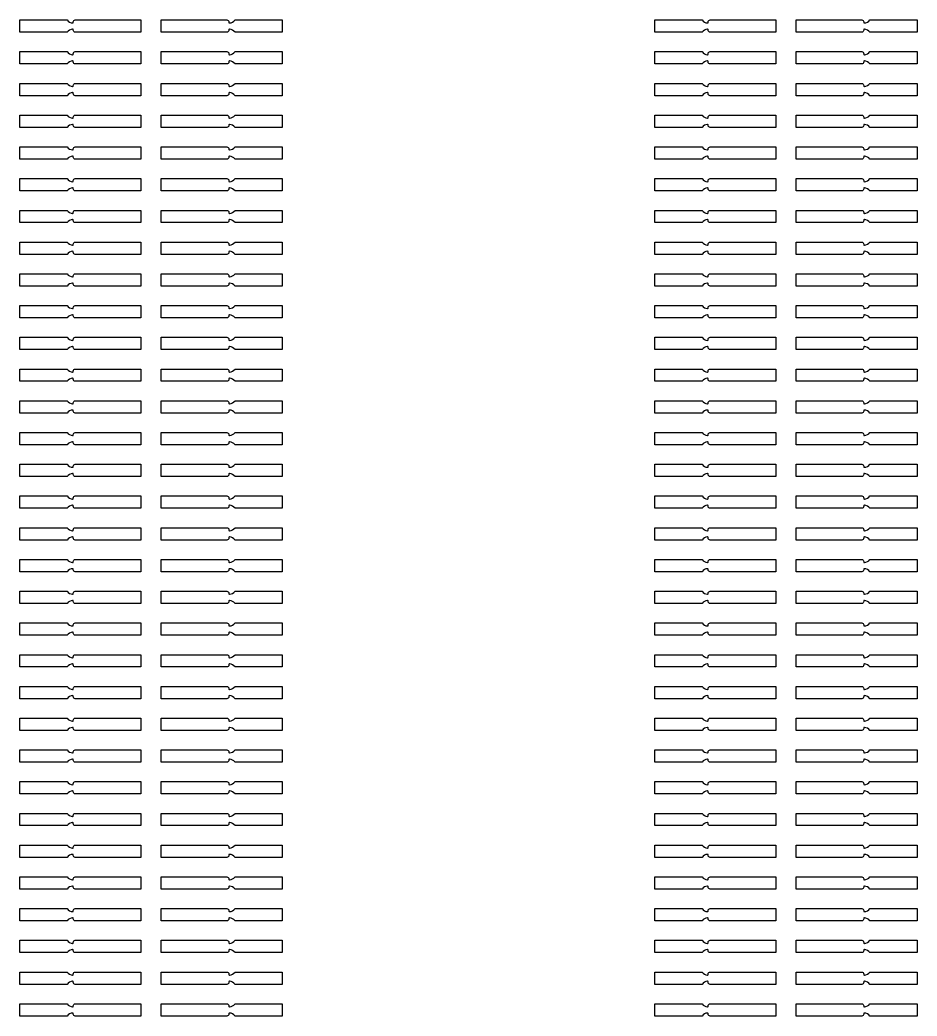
# Model space of a CAD drawing. Extents: x 15393 to 105743, y 58698 to 87977.
# Drawn here: x 31070.3 to 31508.3, y 59186.5 to 59673 of the extents above; entities that cross this region are included whole.
import ezdxf

# ---------------------------------------------------------------- set-up
doc = ezdxf.new("R2010")
doc.units = 13
doc.header["$MEASUREMENT"] = 0
doc.layers.add('Trap Layer', color=80, linetype='Continuous')

msp = doc.modelspace()

# ---------------------------------------------------------------- linework, layer by layer
at = {"layer": 'Trap Layer'}
for points in [[(31096.04, 59668.52, 0.217277), (31093.31, 59667.03), (31070.31, 59667.03), (31070.31, 59673.03), (31093.31, 59673.03, 0.217277), (31096.04, 59671.54, 0.435311), (31096.31, 59671.79), (31096.31, 59672.03, -0.414214), (31097.31, 59673.03), (31129.31, 59673.03), (31129.31, 59667.03), (31097.31, 59667.03, -0.414214), (31096.31, 59668.03), (31096.31, 59668.27, 0.435311)], [(31175.31, 59673.03), (31198.31, 59673.03), (31198.31, 59667.03), (31175.31, 59667.03, 0.217277), (31172.58, 59668.52, 0.435311), (31172.31, 59668.27), (31172.31, 59668.03, -0.414214), (31171.31, 59667.03), (31139.31, 59667.03), (31139.31, 59673.03), (31171.31, 59673.03, -0.414214), (31172.31, 59672.03), (31172.31, 59671.79, 0.435311), (31172.58, 59671.54, 0.217277)], [(31406.04, 59668.52, 0.217277), (31403.31, 59667.03), (31380.31, 59667.03), (31380.31, 59673.03), (31403.31, 59673.03, 0.217277), (31406.04, 59671.54, 0.435311), (31406.31, 59671.79), (31406.31, 59672.03, -0.414214), (31407.31, 59673.03), (31439.31, 59673.03), (31439.31, 59667.03), (31407.31, 59667.03, -0.414214), (31406.31, 59668.03), (31406.31, 59668.27, 0.435311)], [(31482.58, 59671.54, 0.217277), (31485.31, 59673.03), (31508.31, 59673.03), (31508.31, 59667.03), (31485.31, 59667.03, 0.217277), (31482.58, 59668.52, 0.435311), (31482.31, 59668.27), (31482.31, 59668.03, -0.414214), (31481.31, 59667.03), (31449.31, 59667.03), (31449.31, 59673.03), (31481.31, 59673.03, -0.414214), (31482.31, 59672.03), (31482.31, 59671.79, 0.435311)], [(31096.04, 59653.02, 0.217277), (31093.31, 59651.53), (31070.31, 59651.53), (31070.31, 59657.53), (31093.31, 59657.53, 0.217277), (31096.04, 59656.04, 0.435311), (31096.31, 59656.29), (31096.31, 59656.53, -0.414214), (31097.31, 59657.53), (31129.31, 59657.53), (31129.31, 59651.53), (31097.31, 59651.53, -0.414214), (31096.31, 59652.53), (31096.31, 59652.77, 0.435311)], [(31172.58, 59656.04, 0.217277), (31175.31, 59657.53), (31198.31, 59657.53), (31198.31, 59651.53), (31175.31, 59651.53, 0.217277), (31172.58, 59653.02, 0.435311), (31172.31, 59652.77), (31172.31, 59652.53, -0.414214), (31171.31, 59651.53), (31139.31, 59651.53), (31139.31, 59657.53), (31171.31, 59657.53, -0.414214), (31172.31, 59656.53), (31172.31, 59656.29, 0.435311)], [(31406.04, 59653.02, 0.217277), (31403.31, 59651.53), (31380.31, 59651.53), (31380.31, 59657.53), (31403.31, 59657.53, 0.217277), (31406.04, 59656.04, 0.435311), (31406.31, 59656.29), (31406.31, 59656.53, -0.414214), (31407.31, 59657.53), (31439.31, 59657.53), (31439.31, 59651.53), (31407.31, 59651.53, -0.414214), (31406.31, 59652.53), (31406.31, 59652.77, 0.435311)], [(31482.58, 59656.04, 0.217277), (31485.31, 59657.53), (31508.31, 59657.53), (31508.31, 59651.53), (31485.31, 59651.53, 0.217277), (31482.58, 59653.02, 0.435311), (31482.31, 59652.77), (31482.31, 59652.53, -0.414214), (31481.31, 59651.53), (31449.31, 59651.53), (31449.31, 59657.53), (31481.31, 59657.53, -0.414214), (31482.31, 59656.53), (31482.31, 59656.29, 0.435311)], [(31096.04, 59637.52, 0.217277), (31093.31, 59636.03), (31070.31, 59636.03), (31070.31, 59642.03), (31093.31, 59642.03, 0.217277), (31096.04, 59640.54, 0.435311), (31096.31, 59640.79), (31096.31, 59641.03, -0.414214), (31097.31, 59642.03), (31129.31, 59642.03), (31129.31, 59636.03), (31097.31, 59636.03, -0.414214), (31096.31, 59637.03), (31096.31, 59637.27, 0.435311)], [(31172.58, 59640.54, 0.217277), (31175.31, 59642.03), (31198.31, 59642.03), (31198.31, 59636.03), (31175.31, 59636.03, 0.217277), (31172.58, 59637.52, 0.435311), (31172.31, 59637.27), (31172.31, 59637.03, -0.414214), (31171.31, 59636.03), (31139.31, 59636.03), (31139.31, 59642.03), (31171.31, 59642.03, -0.414214), (31172.31, 59641.03), (31172.31, 59640.79, 0.435311)], [(31406.04, 59637.52, 0.217277), (31403.31, 59636.03), (31380.31, 59636.03), (31380.31, 59642.03), (31403.31, 59642.03, 0.217277), (31406.04, 59640.54, 0.435311), (31406.31, 59640.79), (31406.31, 59641.03, -0.414214), (31407.31, 59642.03), (31439.31, 59642.03), (31439.31, 59636.03), (31407.31, 59636.03, -0.414214), (31406.31, 59637.03), (31406.31, 59637.27, 0.435311)], [(31482.58, 59640.54, 0.217277), (31485.31, 59642.03), (31508.31, 59642.03), (31508.31, 59636.03), (31485.31, 59636.03, 0.217277), (31482.58, 59637.52, 0.435311), (31482.31, 59637.27), (31482.31, 59637.03, -0.414214), (31481.31, 59636.03), (31449.31, 59636.03), (31449.31, 59642.03), (31481.31, 59642.03, -0.414214), (31482.31, 59641.03), (31482.31, 59640.79, 0.435311)], [(31096.04, 59622.02, 0.217277), (31093.31, 59620.53), (31070.31, 59620.53), (31070.31, 59626.53), (31093.31, 59626.53, 0.217277), (31096.04, 59625.04, 0.435311), (31096.31, 59625.29), (31096.31, 59625.53, -0.414214), (31097.31, 59626.53), (31129.31, 59626.53), (31129.31, 59620.53), (31097.31, 59620.53, -0.414214), (31096.31, 59621.53), (31096.31, 59621.77, 0.435311)], [(31172.58, 59625.04, 0.217277), (31175.31, 59626.53), (31198.31, 59626.53), (31198.31, 59620.53), (31175.31, 59620.53, 0.217277), (31172.58, 59622.02, 0.435311), (31172.31, 59621.77), (31172.31, 59621.53, -0.414214), (31171.31, 59620.53), (31139.31, 59620.53), (31139.31, 59626.53), (31171.31, 59626.53, -0.414214), (31172.31, 59625.53), (31172.31, 59625.29, 0.435311)], [(31406.04, 59622.02, 0.217277), (31403.31, 59620.53), (31380.31, 59620.53), (31380.31, 59626.53), (31403.31, 59626.53, 0.217277), (31406.04, 59625.04, 0.435311), (31406.31, 59625.29), (31406.31, 59625.53, -0.414214), (31407.31, 59626.53), (31439.31, 59626.53), (31439.31, 59620.53), (31407.31, 59620.53, -0.414214), (31406.31, 59621.53), (31406.31, 59621.77, 0.435311)], [(31482.58, 59625.04, 0.217277), (31485.31, 59626.53), (31508.31, 59626.53), (31508.31, 59620.53), (31485.31, 59620.53, 0.217277), (31482.58, 59622.02, 0.435311), (31482.31, 59621.77), (31482.31, 59621.53, -0.414214), (31481.31, 59620.53), (31449.31, 59620.53), (31449.31, 59626.53), (31481.31, 59626.53, -0.414214), (31482.31, 59625.53), (31482.31, 59625.29, 0.435311)], [(31096.04, 59606.52, 0.217277), (31093.31, 59605.03), (31070.31, 59605.03), (31070.31, 59611.03), (31093.31, 59611.03, 0.217277), (31096.04, 59609.54, 0.435311), (31096.31, 59609.79), (31096.31, 59610.03, -0.414214), (31097.31, 59611.03), (31129.31, 59611.03), (31129.31, 59605.03), (31097.31, 59605.03, -0.414214), (31096.31, 59606.03), (31096.31, 59606.27, 0.435311)], [(31172.58, 59609.54, 0.217277), (31175.31, 59611.03), (31198.31, 59611.03), (31198.31, 59605.03), (31175.31, 59605.03, 0.217277), (31172.58, 59606.52, 0.435311), (31172.31, 59606.27), (31172.31, 59606.03, -0.414214), (31171.31, 59605.03), (31139.31, 59605.03), (31139.31, 59611.03), (31171.31, 59611.03, -0.414214), (31172.31, 59610.03), (31172.31, 59609.79, 0.435311)], [(31406.04, 59606.52, 0.217277), (31403.31, 59605.03), (31380.31, 59605.03), (31380.31, 59611.03), (31403.31, 59611.03, 0.217277), (31406.04, 59609.54, 0.435311), (31406.31, 59609.79), (31406.31, 59610.03, -0.414214), (31407.31, 59611.03), (31439.31, 59611.03), (31439.31, 59605.03), (31407.31, 59605.03, -0.414214), (31406.31, 59606.03), (31406.31, 59606.27, 0.435311)], [(31482.58, 59609.54, 0.217277), (31485.31, 59611.03), (31508.31, 59611.03), (31508.31, 59605.03), (31485.31, 59605.03, 0.217277), (31482.58, 59606.52, 0.435311), (31482.31, 59606.27), (31482.31, 59606.03, -0.414214), (31481.31, 59605.03), (31449.31, 59605.03), (31449.31, 59611.03), (31481.31, 59611.03, -0.414214), (31482.31, 59610.03), (31482.31, 59609.79, 0.435311)], [(31096.04, 59591.02, 0.217277), (31093.31, 59589.53), (31070.31, 59589.53), (31070.31, 59595.53), (31093.31, 59595.53, 0.217277), (31096.04, 59594.04, 0.435311), (31096.31, 59594.29), (31096.31, 59594.53, -0.414214), (31097.31, 59595.53), (31129.31, 59595.53), (31129.31, 59589.53), (31097.31, 59589.53, -0.414214), (31096.31, 59590.53), (31096.31, 59590.77, 0.435311)], [(31172.58, 59594.04, 0.217277), (31175.31, 59595.53), (31198.31, 59595.53), (31198.31, 59589.53), (31175.31, 59589.53, 0.217277), (31172.58, 59591.02, 0.435311), (31172.31, 59590.77), (31172.31, 59590.53, -0.414214), (31171.31, 59589.53), (31139.31, 59589.53), (31139.31, 59595.53), (31171.31, 59595.53, -0.414214), (31172.31, 59594.53), (31172.31, 59594.29, 0.435311)], [(31406.04, 59591.02, 0.217277), (31403.31, 59589.53), (31380.31, 59589.53), (31380.31, 59595.53), (31403.31, 59595.53, 0.217277), (31406.04, 59594.04, 0.435311), (31406.31, 59594.29), (31406.31, 59594.53, -0.414214), (31407.31, 59595.53), (31439.31, 59595.53), (31439.31, 59589.53), (31407.31, 59589.53, -0.414214), (31406.31, 59590.53), (31406.31, 59590.77, 0.435311)], [(31482.58, 59594.04, 0.217277), (31485.31, 59595.53), (31508.31, 59595.53), (31508.31, 59589.53), (31485.31, 59589.53, 0.217277), (31482.58, 59591.02, 0.435311), (31482.31, 59590.77), (31482.31, 59590.53, -0.414214), (31481.31, 59589.53), (31449.31, 59589.53), (31449.31, 59595.53), (31481.31, 59595.53, -0.414214), (31482.31, 59594.53), (31482.31, 59594.29, 0.435311)], [(31096.04, 59575.52, 0.217277), (31093.31, 59574.03), (31070.31, 59574.03), (31070.31, 59580.03), (31093.31, 59580.03, 0.217277), (31096.04, 59578.54, 0.435311), (31096.31, 59578.79), (31096.31, 59579.03, -0.414214), (31097.31, 59580.03), (31129.31, 59580.03), (31129.31, 59574.03), (31097.31, 59574.03, -0.414214), (31096.31, 59575.03), (31096.31, 59575.27, 0.435311)], [(31172.58, 59578.54, 0.217277), (31175.31, 59580.03), (31198.31, 59580.03), (31198.31, 59574.03), (31175.31, 59574.03, 0.217277), (31172.58, 59575.52, 0.435311), (31172.31, 59575.27), (31172.31, 59575.03, -0.414214), (31171.31, 59574.03), (31139.31, 59574.03), (31139.31, 59580.03), (31171.31, 59580.03, -0.414214), (31172.31, 59579.03), (31172.31, 59578.79, 0.435311)], [(31406.04, 59575.52, 0.217277), (31403.31, 59574.03), (31380.31, 59574.03), (31380.31, 59580.03), (31403.31, 59580.03, 0.217277), (31406.04, 59578.54, 0.435311), (31406.31, 59578.79), (31406.31, 59579.03, -0.414214), (31407.31, 59580.03), (31439.31, 59580.03), (31439.31, 59574.03), (31407.31, 59574.03, -0.414214), (31406.31, 59575.03), (31406.31, 59575.27, 0.435311)], [(31482.58, 59578.54, 0.217277), (31485.31, 59580.03), (31508.31, 59580.03), (31508.31, 59574.03), (31485.31, 59574.03, 0.217277), (31482.58, 59575.52, 0.435311), (31482.31, 59575.27), (31482.31, 59575.03, -0.414214), (31481.31, 59574.03), (31449.31, 59574.03), (31449.31, 59580.03), (31481.31, 59580.03, -0.414214), (31482.31, 59579.03), (31482.31, 59578.79, 0.435311)], [(31096.04, 59560.02, 0.217277), (31093.31, 59558.53), (31070.31, 59558.53), (31070.31, 59564.53), (31093.31, 59564.53, 0.217277), (31096.04, 59563.04, 0.435311), (31096.31, 59563.29), (31096.31, 59563.53, -0.414214), (31097.31, 59564.53), (31129.31, 59564.53), (31129.31, 59558.53), (31097.31, 59558.53, -0.414214), (31096.31, 59559.53), (31096.31, 59559.77, 0.435311)], [(31172.58, 59563.04, 0.217277), (31175.31, 59564.53), (31198.31, 59564.53), (31198.31, 59558.53), (31175.31, 59558.53, 0.217277), (31172.58, 59560.02, 0.435311), (31172.31, 59559.77), (31172.31, 59559.53, -0.414214), (31171.31, 59558.53), (31139.31, 59558.53), (31139.31, 59564.53), (31171.31, 59564.53, -0.414214), (31172.31, 59563.53), (31172.31, 59563.29, 0.435311)], [(31406.04, 59560.02, 0.217277), (31403.31, 59558.53), (31380.31, 59558.53), (31380.31, 59564.53), (31403.31, 59564.53, 0.217277), (31406.04, 59563.04, 0.435311), (31406.31, 59563.29), (31406.31, 59563.53, -0.414214), (31407.31, 59564.53), (31439.31, 59564.53), (31439.31, 59558.53), (31407.31, 59558.53, -0.414214), (31406.31, 59559.53), (31406.31, 59559.77, 0.435311)], [(31482.58, 59563.04, 0.217277), (31485.31, 59564.53), (31508.31, 59564.53), (31508.31, 59558.53), (31485.31, 59558.53, 0.217277), (31482.58, 59560.02, 0.435311), (31482.31, 59559.77), (31482.31, 59559.53, -0.414214), (31481.31, 59558.53), (31449.31, 59558.53), (31449.31, 59564.53), (31481.31, 59564.53, -0.414214), (31482.31, 59563.53), (31482.31, 59563.29, 0.435311)], [(31096.04, 59544.52, 0.217277), (31093.31, 59543.03), (31070.31, 59543.03), (31070.31, 59549.03), (31093.31, 59549.03, 0.217277), (31096.04, 59547.54, 0.435311), (31096.31, 59547.79), (31096.31, 59548.03, -0.414214), (31097.31, 59549.03), (31129.31, 59549.03), (31129.31, 59543.03), (31097.31, 59543.03, -0.414214), (31096.31, 59544.03), (31096.31, 59544.27, 0.435311)], [(31172.58, 59547.54, 0.217277), (31175.31, 59549.03), (31198.31, 59549.03), (31198.31, 59543.03), (31175.31, 59543.03, 0.217277), (31172.58, 59544.52, 0.435311), (31172.31, 59544.27), (31172.31, 59544.03, -0.414214), (31171.31, 59543.03), (31139.31, 59543.03), (31139.31, 59549.03), (31171.31, 59549.03, -0.414214), (31172.31, 59548.03), (31172.31, 59547.79, 0.435311)], [(31406.04, 59544.52, 0.217277), (31403.31, 59543.03), (31380.31, 59543.03), (31380.31, 59549.03), (31403.31, 59549.03, 0.217277), (31406.04, 59547.54, 0.435311), (31406.31, 59547.79), (31406.31, 59548.03, -0.414214), (31407.31, 59549.03), (31439.31, 59549.03), (31439.31, 59543.03), (31407.31, 59543.03, -0.414214), (31406.31, 59544.03), (31406.31, 59544.27, 0.435311)], [(31482.58, 59547.54, 0.217277), (31485.31, 59549.03), (31508.31, 59549.03), (31508.31, 59543.03), (31485.31, 59543.03, 0.217277), (31482.58, 59544.52, 0.435311), (31482.31, 59544.27), (31482.31, 59544.03, -0.414214), (31481.31, 59543.03), (31449.31, 59543.03), (31449.31, 59549.03), (31481.31, 59549.03, -0.414214), (31482.31, 59548.03), (31482.31, 59547.79, 0.435311)], [(31096.04, 59529.02, 0.217277), (31093.31, 59527.53), (31070.31, 59527.53), (31070.31, 59533.53), (31093.31, 59533.53, 0.217277), (31096.04, 59532.04, 0.435311), (31096.31, 59532.29), (31096.31, 59532.53, -0.414214), (31097.31, 59533.53), (31129.31, 59533.53), (31129.31, 59527.53), (31097.31, 59527.53, -0.414214), (31096.31, 59528.53), (31096.31, 59528.77, 0.435311)], [(31172.58, 59532.04, 0.217277), (31175.31, 59533.53), (31198.31, 59533.53), (31198.31, 59527.53), (31175.31, 59527.53, 0.217277), (31172.58, 59529.02, 0.435311), (31172.31, 59528.77), (31172.31, 59528.53, -0.414214), (31171.31, 59527.53), (31139.31, 59527.53), (31139.31, 59533.53), (31171.31, 59533.53, -0.414214), (31172.31, 59532.53), (31172.31, 59532.29, 0.435311)], [(31406.04, 59529.02, 0.217277), (31403.31, 59527.53), (31380.31, 59527.53), (31380.31, 59533.53), (31403.31, 59533.53, 0.217277), (31406.04, 59532.04, 0.435311), (31406.31, 59532.29), (31406.31, 59532.53, -0.414214), (31407.31, 59533.53), (31439.31, 59533.53), (31439.31, 59527.53), (31407.31, 59527.53, -0.414214), (31406.31, 59528.53), (31406.31, 59528.77, 0.435311)], [(31482.58, 59532.04, 0.217277), (31485.31, 59533.53), (31508.31, 59533.53), (31508.31, 59527.53), (31485.31, 59527.53, 0.217277), (31482.58, 59529.02, 0.435311), (31482.31, 59528.77), (31482.31, 59528.53, -0.414214), (31481.31, 59527.53), (31449.31, 59527.53), (31449.31, 59533.53), (31481.31, 59533.53, -0.414214), (31482.31, 59532.53), (31482.31, 59532.29, 0.435311)], [(31096.04, 59513.52, 0.217277), (31093.31, 59512.03), (31070.31, 59512.03), (31070.31, 59518.03), (31093.31, 59518.03, 0.217277), (31096.04, 59516.54, 0.435311), (31096.31, 59516.79), (31096.31, 59517.03, -0.414214), (31097.31, 59518.03), (31129.31, 59518.03), (31129.31, 59512.03), (31097.31, 59512.03, -0.414214), (31096.31, 59513.03), (31096.31, 59513.27, 0.435311)], [(31172.58, 59516.54, 0.217277), (31175.31, 59518.03), (31198.31, 59518.03), (31198.31, 59512.03), (31175.31, 59512.03, 0.217277), (31172.58, 59513.52, 0.435311), (31172.31, 59513.27), (31172.31, 59513.03, -0.414214), (31171.31, 59512.03), (31139.31, 59512.03), (31139.31, 59518.03), (31171.31, 59518.03, -0.414214), (31172.31, 59517.03), (31172.31, 59516.79, 0.435311)], [(31406.04, 59513.52, 0.217277), (31403.31, 59512.03), (31380.31, 59512.03), (31380.31, 59518.03), (31403.31, 59518.03, 0.217277), (31406.04, 59516.54, 0.435311), (31406.31, 59516.79), (31406.31, 59517.03, -0.414214), (31407.31, 59518.03), (31439.31, 59518.03), (31439.31, 59512.03), (31407.31, 59512.03, -0.414214), (31406.31, 59513.03), (31406.31, 59513.27, 0.435311)], [(31482.58, 59516.54, 0.217277), (31485.31, 59518.03), (31508.31, 59518.03), (31508.31, 59512.03), (31485.31, 59512.03, 0.217277), (31482.58, 59513.52, 0.435311), (31482.31, 59513.27), (31482.31, 59513.03, -0.414214), (31481.31, 59512.03), (31449.31, 59512.03), (31449.31, 59518.03), (31481.31, 59518.03, -0.414214), (31482.31, 59517.03), (31482.31, 59516.79, 0.435311)], [(31096.04, 59498.02, 0.217277), (31093.31, 59496.53), (31070.31, 59496.53), (31070.31, 59502.53), (31093.31, 59502.53, 0.217277), (31096.04, 59501.04, 0.435311), (31096.31, 59501.29), (31096.31, 59501.53, -0.414214), (31097.31, 59502.53), (31129.31, 59502.53), (31129.31, 59496.53), (31097.31, 59496.53, -0.414214), (31096.31, 59497.53), (31096.31, 59497.77, 0.435311)], [(31172.58, 59501.04, 0.217277), (31175.31, 59502.53), (31198.31, 59502.53), (31198.31, 59496.53), (31175.31, 59496.53, 0.217277), (31172.58, 59498.02, 0.435311), (31172.31, 59497.77), (31172.31, 59497.53, -0.414214), (31171.31, 59496.53), (31139.31, 59496.53), (31139.31, 59502.53), (31171.31, 59502.53, -0.414214), (31172.31, 59501.53), (31172.31, 59501.29, 0.435311)], [(31406.04, 59498.02, 0.217277), (31403.31, 59496.53), (31380.31, 59496.53), (31380.31, 59502.53), (31403.31, 59502.53, 0.217277), (31406.04, 59501.04, 0.435311), (31406.31, 59501.29), (31406.31, 59501.53, -0.414214), (31407.31, 59502.53), (31439.31, 59502.53), (31439.31, 59496.53), (31407.31, 59496.53, -0.414214), (31406.31, 59497.53), (31406.31, 59497.77, 0.435311)], [(31482.58, 59501.04, 0.217277), (31485.31, 59502.53), (31508.31, 59502.53), (31508.31, 59496.53), (31485.31, 59496.53, 0.217277), (31482.58, 59498.02, 0.435311), (31482.31, 59497.77), (31482.31, 59497.53, -0.414214), (31481.31, 59496.53), (31449.31, 59496.53), (31449.31, 59502.53), (31481.31, 59502.53, -0.414214), (31482.31, 59501.53), (31482.31, 59501.29, 0.435311)], [(31096.04, 59482.52, 0.217277), (31093.31, 59481.03), (31070.31, 59481.03), (31070.31, 59487.03), (31093.31, 59487.03, 0.217277), (31096.04, 59485.54, 0.435311), (31096.31, 59485.79), (31096.31, 59486.03, -0.414214), (31097.31, 59487.03), (31129.31, 59487.03), (31129.31, 59481.03), (31097.31, 59481.03, -0.414214), (31096.31, 59482.03), (31096.31, 59482.27, 0.435311)], [(31172.58, 59485.54, 0.217277), (31175.31, 59487.03), (31198.31, 59487.03), (31198.31, 59481.03), (31175.31, 59481.03, 0.217277), (31172.58, 59482.52, 0.435311), (31172.31, 59482.27), (31172.31, 59482.03, -0.414214), (31171.31, 59481.03), (31139.31, 59481.03), (31139.31, 59487.03), (31171.31, 59487.03, -0.414214), (31172.31, 59486.03), (31172.31, 59485.79, 0.435311)], [(31406.04, 59482.52, 0.217277), (31403.31, 59481.03), (31380.31, 59481.03), (31380.31, 59487.03), (31403.31, 59487.03, 0.217277), (31406.04, 59485.54, 0.435311), (31406.31, 59485.79), (31406.31, 59486.03, -0.414214), (31407.31, 59487.03), (31439.31, 59487.03), (31439.31, 59481.03), (31407.31, 59481.03, -0.414214), (31406.31, 59482.03), (31406.31, 59482.27, 0.435311)], [(31482.58, 59485.54, 0.217277), (31485.31, 59487.03), (31508.31, 59487.03), (31508.31, 59481.03), (31485.31, 59481.03, 0.217277), (31482.58, 59482.52, 0.435311), (31482.31, 59482.27), (31482.31, 59482.03, -0.414214), (31481.31, 59481.03), (31449.31, 59481.03), (31449.31, 59487.03), (31481.31, 59487.03, -0.414214), (31482.31, 59486.03), (31482.31, 59485.79, 0.435311)], [(31096.04, 59467.02, 0.217277), (31093.31, 59465.53), (31070.31, 59465.53), (31070.31, 59471.53), (31093.31, 59471.53, 0.217277), (31096.04, 59470.04, 0.435311), (31096.31, 59470.29), (31096.31, 59470.53, -0.414214), (31097.31, 59471.53), (31129.31, 59471.53), (31129.31, 59465.53), (31097.31, 59465.53, -0.414214), (31096.31, 59466.53), (31096.31, 59466.77, 0.435311)], [(31172.58, 59470.04, 0.217277), (31175.31, 59471.53), (31198.31, 59471.53), (31198.31, 59465.53), (31175.31, 59465.53, 0.217277), (31172.58, 59467.02, 0.435311), (31172.31, 59466.77), (31172.31, 59466.53, -0.414214), (31171.31, 59465.53), (31139.31, 59465.53), (31139.31, 59471.53), (31171.31, 59471.53, -0.414214), (31172.31, 59470.53), (31172.31, 59470.29, 0.435311)], [(31406.04, 59467.02, 0.217277), (31403.31, 59465.53), (31380.31, 59465.53), (31380.31, 59471.53), (31403.31, 59471.53, 0.217277), (31406.04, 59470.04, 0.435311), (31406.31, 59470.29), (31406.31, 59470.53, -0.414214), (31407.31, 59471.53), (31439.31, 59471.53), (31439.31, 59465.53), (31407.31, 59465.53, -0.414214), (31406.31, 59466.53), (31406.31, 59466.77, 0.435311)], [(31482.58, 59470.04, 0.217277), (31485.31, 59471.53), (31508.31, 59471.53), (31508.31, 59465.53), (31485.31, 59465.53, 0.217277), (31482.58, 59467.02, 0.435311), (31482.31, 59466.77), (31482.31, 59466.53, -0.414214), (31481.31, 59465.53), (31449.31, 59465.53), (31449.31, 59471.53), (31481.31, 59471.53, -0.414214), (31482.31, 59470.53), (31482.31, 59470.29, 0.435311)], [(31096.04, 59451.52, 0.217277), (31093.31, 59450.03), (31070.31, 59450.03), (31070.31, 59456.03), (31093.31, 59456.03, 0.217277), (31096.04, 59454.54, 0.435311), (31096.31, 59454.79), (31096.31, 59455.03, -0.414214), (31097.31, 59456.03), (31129.31, 59456.03), (31129.31, 59450.03), (31097.31, 59450.03, -0.414214), (31096.31, 59451.03), (31096.31, 59451.27, 0.435311)], [(31172.58, 59454.54, 0.217277), (31175.31, 59456.03), (31198.31, 59456.03), (31198.31, 59450.03), (31175.31, 59450.03, 0.217277), (31172.58, 59451.52, 0.435311), (31172.31, 59451.27), (31172.31, 59451.03, -0.414214), (31171.31, 59450.03), (31139.31, 59450.03), (31139.31, 59456.03), (31171.31, 59456.03, -0.414214), (31172.31, 59455.03), (31172.31, 59454.79, 0.435311)], [(31406.04, 59451.52, 0.217277), (31403.31, 59450.03), (31380.31, 59450.03), (31380.31, 59456.03), (31403.31, 59456.03, 0.217277), (31406.04, 59454.54, 0.435311), (31406.31, 59454.79), (31406.31, 59455.03, -0.414214), (31407.31, 59456.03), (31439.31, 59456.03), (31439.31, 59450.03), (31407.31, 59450.03, -0.414214), (31406.31, 59451.03), (31406.31, 59451.27, 0.435311)], [(31482.58, 59454.54, 0.217277), (31485.31, 59456.03), (31508.31, 59456.03), (31508.31, 59450.03), (31485.31, 59450.03, 0.217277), (31482.58, 59451.52, 0.435311), (31482.31, 59451.27), (31482.31, 59451.03, -0.414214), (31481.31, 59450.03), (31449.31, 59450.03), (31449.31, 59456.03), (31481.31, 59456.03, -0.414214), (31482.31, 59455.03), (31482.31, 59454.79, 0.435311)], [(31096.04, 59436.02, 0.217277), (31093.31, 59434.53), (31070.31, 59434.53), (31070.31, 59440.53), (31093.31, 59440.53, 0.217277), (31096.04, 59439.04, 0.435311), (31096.31, 59439.29), (31096.31, 59439.53, -0.414214), (31097.31, 59440.53), (31129.31, 59440.53), (31129.31, 59434.53), (31097.31, 59434.53, -0.414214), (31096.31, 59435.53), (31096.31, 59435.77, 0.435311)], [(31172.58, 59439.04, 0.217277), (31175.31, 59440.53), (31198.31, 59440.53), (31198.31, 59434.53), (31175.31, 59434.53, 0.217277), (31172.58, 59436.02, 0.435311), (31172.31, 59435.77), (31172.31, 59435.53, -0.414214), (31171.31, 59434.53), (31139.31, 59434.53), (31139.31, 59440.53), (31171.31, 59440.53, -0.414214), (31172.31, 59439.53), (31172.31, 59439.29, 0.435311)], [(31406.04, 59436.02, 0.217277), (31403.31, 59434.53), (31380.31, 59434.53), (31380.31, 59440.53), (31403.31, 59440.53, 0.217277), (31406.04, 59439.04, 0.435311), (31406.31, 59439.29), (31406.31, 59439.53, -0.414214), (31407.31, 59440.53), (31439.31, 59440.53), (31439.31, 59434.53), (31407.31, 59434.53, -0.414214), (31406.31, 59435.53), (31406.31, 59435.77, 0.435311)], [(31482.58, 59439.04, 0.217277), (31485.31, 59440.53), (31508.31, 59440.53), (31508.31, 59434.53), (31485.31, 59434.53, 0.217277), (31482.58, 59436.02, 0.435311), (31482.31, 59435.77), (31482.31, 59435.53, -0.414214), (31481.31, 59434.53), (31449.31, 59434.53), (31449.31, 59440.53), (31481.31, 59440.53, -0.414214), (31482.31, 59439.53), (31482.31, 59439.29, 0.435311)], [(31096.04, 59420.52, 0.217277), (31093.31, 59419.03), (31070.31, 59419.03), (31070.31, 59425.03), (31093.31, 59425.03, 0.217277), (31096.04, 59423.54, 0.435311), (31096.31, 59423.79), (31096.31, 59424.03, -0.414214), (31097.31, 59425.03), (31129.31, 59425.03), (31129.31, 59419.03), (31097.31, 59419.03, -0.414214), (31096.31, 59420.03), (31096.31, 59420.27, 0.435311)], [(31172.58, 59423.54, 0.217277), (31175.31, 59425.03), (31198.31, 59425.03), (31198.31, 59419.03), (31175.31, 59419.03, 0.217277), (31172.58, 59420.52, 0.435311), (31172.31, 59420.27), (31172.31, 59420.03, -0.414214), (31171.31, 59419.03), (31139.31, 59419.03), (31139.31, 59425.03), (31171.31, 59425.03, -0.414214), (31172.31, 59424.03), (31172.31, 59423.79, 0.435311)], [(31406.04, 59420.52, 0.217277), (31403.31, 59419.03), (31380.31, 59419.03), (31380.31, 59425.03), (31403.31, 59425.03, 0.217277), (31406.04, 59423.54, 0.435311), (31406.31, 59423.79), (31406.31, 59424.03, -0.414214), (31407.31, 59425.03), (31439.31, 59425.03), (31439.31, 59419.03), (31407.31, 59419.03, -0.414214), (31406.31, 59420.03), (31406.31, 59420.27, 0.435311)], [(31482.58, 59423.54, 0.217277), (31485.31, 59425.03), (31508.31, 59425.03), (31508.31, 59419.03), (31485.31, 59419.03, 0.217277), (31482.58, 59420.52, 0.435311), (31482.31, 59420.27), (31482.31, 59420.03, -0.414214), (31481.31, 59419.03), (31449.31, 59419.03), (31449.31, 59425.03), (31481.31, 59425.03, -0.414214), (31482.31, 59424.03), (31482.31, 59423.79, 0.435311)], [(31096.04, 59405.02, 0.217277), (31093.31, 59403.53), (31070.31, 59403.53), (31070.31, 59409.53), (31093.31, 59409.53, 0.217277), (31096.04, 59408.04, 0.435311), (31096.31, 59408.29), (31096.31, 59408.53, -0.414214), (31097.31, 59409.53), (31129.31, 59409.53), (31129.31, 59403.53), (31097.31, 59403.53, -0.414214), (31096.31, 59404.53), (31096.31, 59404.77, 0.435311)], [(31172.58, 59408.04, 0.217277), (31175.31, 59409.53), (31198.31, 59409.53), (31198.31, 59403.53), (31175.31, 59403.53, 0.217277), (31172.58, 59405.02, 0.435311), (31172.31, 59404.77), (31172.31, 59404.53, -0.414214), (31171.31, 59403.53), (31139.31, 59403.53), (31139.31, 59409.53), (31171.31, 59409.53, -0.414214), (31172.31, 59408.53), (31172.31, 59408.29, 0.435311)], [(31406.04, 59405.02, 0.217277), (31403.31, 59403.53), (31380.31, 59403.53), (31380.31, 59409.53), (31403.31, 59409.53, 0.217277), (31406.04, 59408.04, 0.435311), (31406.31, 59408.29), (31406.31, 59408.53, -0.414214), (31407.31, 59409.53), (31439.31, 59409.53), (31439.31, 59403.53), (31407.31, 59403.53, -0.414214), (31406.31, 59404.53), (31406.31, 59404.77, 0.435311)], [(31482.58, 59408.04, 0.217277), (31485.31, 59409.53), (31508.31, 59409.53), (31508.31, 59403.53), (31485.31, 59403.53, 0.217277), (31482.58, 59405.02, 0.435311), (31482.31, 59404.77), (31482.31, 59404.53, -0.414214), (31481.31, 59403.53), (31449.31, 59403.53), (31449.31, 59409.53), (31481.31, 59409.53, -0.414214), (31482.31, 59408.53), (31482.31, 59408.29, 0.435311)], [(31096.04, 59389.52, 0.217277), (31093.31, 59388.03), (31070.31, 59388.03), (31070.31, 59394.03), (31093.31, 59394.03, 0.217277), (31096.04, 59392.54, 0.435311), (31096.31, 59392.79), (31096.31, 59393.03, -0.414214), (31097.31, 59394.03), (31129.31, 59394.03), (31129.31, 59388.03), (31097.31, 59388.03, -0.414214), (31096.31, 59389.03), (31096.31, 59389.27, 0.435311)], [(31172.58, 59392.54, 0.217277), (31175.31, 59394.03), (31198.31, 59394.03), (31198.31, 59388.03), (31175.31, 59388.03, 0.217277), (31172.58, 59389.52, 0.435311), (31172.31, 59389.27), (31172.31, 59389.03, -0.414214), (31171.31, 59388.03), (31139.31, 59388.03), (31139.31, 59394.03), (31171.31, 59394.03, -0.414214), (31172.31, 59393.03), (31172.31, 59392.79, 0.435311)], [(31406.04, 59389.52, 0.217277), (31403.31, 59388.03), (31380.31, 59388.03), (31380.31, 59394.03), (31403.31, 59394.03, 0.217277), (31406.04, 59392.54, 0.435311), (31406.31, 59392.79), (31406.31, 59393.03, -0.414214), (31407.31, 59394.03), (31439.31, 59394.03), (31439.31, 59388.03), (31407.31, 59388.03, -0.414214), (31406.31, 59389.03), (31406.31, 59389.27, 0.435311)], [(31482.58, 59392.54, 0.217277), (31485.31, 59394.03), (31508.31, 59394.03), (31508.31, 59388.03), (31485.31, 59388.03, 0.217277), (31482.58, 59389.52, 0.435311), (31482.31, 59389.27), (31482.31, 59389.03, -0.414214), (31481.31, 59388.03), (31449.31, 59388.03), (31449.31, 59394.03), (31481.31, 59394.03, -0.414214), (31482.31, 59393.03), (31482.31, 59392.79, 0.435311)], [(31096.04, 59374.02, 0.217277), (31093.31, 59372.53), (31070.31, 59372.53), (31070.31, 59378.53), (31093.31, 59378.53, 0.217277), (31096.04, 59377.04, 0.435311), (31096.31, 59377.29), (31096.31, 59377.53, -0.414214), (31097.31, 59378.53), (31129.31, 59378.53), (31129.31, 59372.53), (31097.31, 59372.53, -0.414214), (31096.31, 59373.53), (31096.31, 59373.77, 0.435311)], [(31172.58, 59377.04, 0.217277), (31175.31, 59378.53), (31198.31, 59378.53), (31198.31, 59372.53), (31175.31, 59372.53, 0.217277), (31172.58, 59374.02, 0.435311), (31172.31, 59373.77), (31172.31, 59373.53, -0.414214), (31171.31, 59372.53), (31139.31, 59372.53), (31139.31, 59378.53), (31171.31, 59378.53, -0.414214), (31172.31, 59377.53), (31172.31, 59377.29, 0.435311)], [(31406.04, 59374.02, 0.217277), (31403.31, 59372.53), (31380.31, 59372.53), (31380.31, 59378.53), (31403.31, 59378.53, 0.217277), (31406.04, 59377.04, 0.435311), (31406.31, 59377.29), (31406.31, 59377.53, -0.414214), (31407.31, 59378.53), (31439.31, 59378.53), (31439.31, 59372.53), (31407.31, 59372.53, -0.414214), (31406.31, 59373.53), (31406.31, 59373.77, 0.435311)], [(31482.58, 59377.04, 0.217277), (31485.31, 59378.53), (31508.31, 59378.53), (31508.31, 59372.53), (31485.31, 59372.53, 0.217277), (31482.58, 59374.02, 0.435311), (31482.31, 59373.77), (31482.31, 59373.53, -0.414214), (31481.31, 59372.53), (31449.31, 59372.53), (31449.31, 59378.53), (31481.31, 59378.53, -0.414214), (31482.31, 59377.53), (31482.31, 59377.29, 0.435311)], [(31096.04, 59358.52, 0.217277), (31093.31, 59357.03), (31070.31, 59357.03), (31070.31, 59363.03), (31093.31, 59363.03, 0.217277), (31096.04, 59361.54, 0.435311), (31096.31, 59361.79), (31096.31, 59362.03, -0.414214), (31097.31, 59363.03), (31129.31, 59363.03), (31129.31, 59357.03), (31097.31, 59357.03, -0.414214), (31096.31, 59358.03), (31096.31, 59358.27, 0.435311)], [(31172.58, 59361.54, 0.217277), (31175.31, 59363.03), (31198.31, 59363.03), (31198.31, 59357.03), (31175.31, 59357.03, 0.217277), (31172.58, 59358.52, 0.435311), (31172.31, 59358.27), (31172.31, 59358.03, -0.414214), (31171.31, 59357.03), (31139.31, 59357.03), (31139.31, 59363.03), (31171.31, 59363.03, -0.414214), (31172.31, 59362.03), (31172.31, 59361.79, 0.435311)], [(31406.04, 59358.52, 0.217277), (31403.31, 59357.03), (31380.31, 59357.03), (31380.31, 59363.03), (31403.31, 59363.03, 0.217277), (31406.04, 59361.54, 0.435311), (31406.31, 59361.79), (31406.31, 59362.03, -0.414214), (31407.31, 59363.03), (31439.31, 59363.03), (31439.31, 59357.03), (31407.31, 59357.03, -0.414214), (31406.31, 59358.03), (31406.31, 59358.27, 0.435311)], [(31482.58, 59361.54, 0.217277), (31485.31, 59363.03), (31508.31, 59363.03), (31508.31, 59357.03), (31485.31, 59357.03, 0.217277), (31482.58, 59358.52, 0.435311), (31482.31, 59358.27), (31482.31, 59358.03, -0.414214), (31481.31, 59357.03), (31449.31, 59357.03), (31449.31, 59363.03), (31481.31, 59363.03, -0.414214), (31482.31, 59362.03), (31482.31, 59361.79, 0.435311)], [(31096.04, 59343.02, 0.217277), (31093.31, 59341.53), (31070.31, 59341.53), (31070.31, 59347.53), (31093.31, 59347.53, 0.217277), (31096.04, 59346.04, 0.435311), (31096.31, 59346.29), (31096.31, 59346.53, -0.414214), (31097.31, 59347.53), (31129.31, 59347.53), (31129.31, 59341.53), (31097.31, 59341.53, -0.414214), (31096.31, 59342.53), (31096.31, 59342.77, 0.435311)], [(31172.58, 59346.04, 0.217277), (31175.31, 59347.53), (31198.31, 59347.53), (31198.31, 59341.53), (31175.31, 59341.53, 0.217277), (31172.58, 59343.02, 0.435311), (31172.31, 59342.77), (31172.31, 59342.53, -0.414214), (31171.31, 59341.53), (31139.31, 59341.53), (31139.31, 59347.53), (31171.31, 59347.53, -0.414214), (31172.31, 59346.53), (31172.31, 59346.29, 0.435311)], [(31406.04, 59343.02, 0.217277), (31403.31, 59341.53), (31380.31, 59341.53), (31380.31, 59347.53), (31403.31, 59347.53, 0.217277), (31406.04, 59346.04, 0.435311), (31406.31, 59346.29), (31406.31, 59346.53, -0.414214), (31407.31, 59347.53), (31439.31, 59347.53), (31439.31, 59341.53), (31407.31, 59341.53, -0.414214), (31406.31, 59342.53), (31406.31, 59342.77, 0.435311)], [(31482.58, 59346.04, 0.217277), (31485.31, 59347.53), (31508.31, 59347.53), (31508.31, 59341.53), (31485.31, 59341.53, 0.217277), (31482.58, 59343.02, 0.435311), (31482.31, 59342.77), (31482.31, 59342.53, -0.414214), (31481.31, 59341.53), (31449.31, 59341.53), (31449.31, 59347.53), (31481.31, 59347.53, -0.414214), (31482.31, 59346.53), (31482.31, 59346.29, 0.435311)], [(31096.04, 59327.52, 0.217277), (31093.31, 59326.03), (31070.31, 59326.03), (31070.31, 59332.03), (31093.31, 59332.03, 0.217277), (31096.04, 59330.54, 0.435311), (31096.31, 59330.79), (31096.31, 59331.03, -0.414214), (31097.31, 59332.03), (31129.31, 59332.03), (31129.31, 59326.03), (31097.31, 59326.03, -0.414214), (31096.31, 59327.03), (31096.31, 59327.27, 0.435311)], [(31172.58, 59330.54, 0.217277), (31175.31, 59332.03), (31198.31, 59332.03), (31198.31, 59326.03), (31175.31, 59326.03, 0.217277), (31172.58, 59327.52, 0.435311), (31172.31, 59327.27), (31172.31, 59327.03, -0.414214), (31171.31, 59326.03), (31139.31, 59326.03), (31139.31, 59332.03), (31171.31, 59332.03, -0.414214), (31172.31, 59331.03), (31172.31, 59330.79, 0.435311)], [(31406.04, 59327.52, 0.217277), (31403.31, 59326.03), (31380.31, 59326.03), (31380.31, 59332.03), (31403.31, 59332.03, 0.217277), (31406.04, 59330.54, 0.435311), (31406.31, 59330.79), (31406.31, 59331.03, -0.414214), (31407.31, 59332.03), (31439.31, 59332.03), (31439.31, 59326.03), (31407.31, 59326.03, -0.414214), (31406.31, 59327.03), (31406.31, 59327.27, 0.435311)], [(31482.58, 59330.54, 0.217277), (31485.31, 59332.03), (31508.31, 59332.03), (31508.31, 59326.03), (31485.31, 59326.03, 0.217277), (31482.58, 59327.52, 0.435311), (31482.31, 59327.27), (31482.31, 59327.03, -0.414214), (31481.31, 59326.03), (31449.31, 59326.03), (31449.31, 59332.03), (31481.31, 59332.03, -0.414214), (31482.31, 59331.03), (31482.31, 59330.79, 0.435311)], [(31096.04, 59312.02, 0.217277), (31093.31, 59310.53), (31070.31, 59310.53), (31070.31, 59316.53), (31093.31, 59316.53, 0.217277), (31096.04, 59315.04, 0.435311), (31096.31, 59315.29), (31096.31, 59315.53, -0.414214), (31097.31, 59316.53), (31129.31, 59316.53), (31129.31, 59310.53), (31097.31, 59310.53, -0.414214), (31096.31, 59311.53), (31096.31, 59311.77, 0.435311)], [(31172.58, 59315.04, 0.217277), (31175.31, 59316.53), (31198.31, 59316.53), (31198.31, 59310.53), (31175.31, 59310.53, 0.217277), (31172.58, 59312.02, 0.435311), (31172.31, 59311.77), (31172.31, 59311.53, -0.414214), (31171.31, 59310.53), (31139.31, 59310.53), (31139.31, 59316.53), (31171.31, 59316.53, -0.414214), (31172.31, 59315.53), (31172.31, 59315.29, 0.435311)], [(31406.04, 59312.02, 0.217277), (31403.31, 59310.53), (31380.31, 59310.53), (31380.31, 59316.53), (31403.31, 59316.53, 0.217277), (31406.04, 59315.04, 0.435311), (31406.31, 59315.29), (31406.31, 59315.53, -0.414214), (31407.31, 59316.53), (31439.31, 59316.53), (31439.31, 59310.53), (31407.31, 59310.53, -0.414214), (31406.31, 59311.53), (31406.31, 59311.77, 0.435311)], [(31482.58, 59315.04, 0.217277), (31485.31, 59316.53), (31508.31, 59316.53), (31508.31, 59310.53), (31485.31, 59310.53, 0.217277), (31482.58, 59312.02, 0.435311), (31482.31, 59311.77), (31482.31, 59311.53, -0.414214), (31481.31, 59310.53), (31449.31, 59310.53), (31449.31, 59316.53), (31481.31, 59316.53, -0.414214), (31482.31, 59315.53), (31482.31, 59315.29, 0.435311)], [(31096.04, 59296.52, 0.217277), (31093.31, 59295.03), (31070.31, 59295.03), (31070.31, 59301.03), (31093.31, 59301.03, 0.217277), (31096.04, 59299.54, 0.435311), (31096.31, 59299.79), (31096.31, 59300.03, -0.414214), (31097.31, 59301.03), (31129.31, 59301.03), (31129.31, 59295.03), (31097.31, 59295.03, -0.414214), (31096.31, 59296.03), (31096.31, 59296.27, 0.435311)], [(31172.58, 59299.54, 0.217277), (31175.31, 59301.03), (31198.31, 59301.03), (31198.31, 59295.03), (31175.31, 59295.03, 0.217277), (31172.58, 59296.52, 0.435311), (31172.31, 59296.27), (31172.31, 59296.03, -0.414214), (31171.31, 59295.03), (31139.31, 59295.03), (31139.31, 59301.03), (31171.31, 59301.03, -0.414214), (31172.31, 59300.03), (31172.31, 59299.79, 0.435311)], [(31406.04, 59296.52, 0.217277), (31403.31, 59295.03), (31380.31, 59295.03), (31380.31, 59301.03), (31403.31, 59301.03, 0.217277), (31406.04, 59299.54, 0.435311), (31406.31, 59299.79), (31406.31, 59300.03, -0.414214), (31407.31, 59301.03), (31439.31, 59301.03), (31439.31, 59295.03), (31407.31, 59295.03, -0.414214), (31406.31, 59296.03), (31406.31, 59296.27, 0.435311)], [(31482.58, 59299.54, 0.217277), (31485.31, 59301.03), (31508.31, 59301.03), (31508.31, 59295.03), (31485.31, 59295.03, 0.217277), (31482.58, 59296.52, 0.435311), (31482.31, 59296.27), (31482.31, 59296.03, -0.414214), (31481.31, 59295.03), (31449.31, 59295.03), (31449.31, 59301.03), (31481.31, 59301.03, -0.414214), (31482.31, 59300.03), (31482.31, 59299.79, 0.435311)], [(31096.04, 59281.02, 0.217277), (31093.31, 59279.53), (31070.31, 59279.53), (31070.31, 59285.53), (31093.31, 59285.53, 0.217277), (31096.04, 59284.04, 0.435311), (31096.31, 59284.29), (31096.31, 59284.53, -0.414214), (31097.31, 59285.53), (31129.31, 59285.53), (31129.31, 59279.53), (31097.31, 59279.53, -0.414214), (31096.31, 59280.53), (31096.31, 59280.77, 0.435311)], [(31172.58, 59284.04, 0.217277), (31175.31, 59285.53), (31198.31, 59285.53), (31198.31, 59279.53), (31175.31, 59279.53, 0.217277), (31172.58, 59281.02, 0.435311), (31172.31, 59280.77), (31172.31, 59280.53, -0.414214), (31171.31, 59279.53), (31139.31, 59279.53), (31139.31, 59285.53), (31171.31, 59285.53, -0.414214), (31172.31, 59284.53), (31172.31, 59284.29, 0.435311)], [(31406.04, 59281.02, 0.217277), (31403.31, 59279.53), (31380.31, 59279.53), (31380.31, 59285.53), (31403.31, 59285.53, 0.217277), (31406.04, 59284.04, 0.435311), (31406.31, 59284.29), (31406.31, 59284.53, -0.414214), (31407.31, 59285.53), (31439.31, 59285.53), (31439.31, 59279.53), (31407.31, 59279.53, -0.414214), (31406.31, 59280.53), (31406.31, 59280.77, 0.435311)], [(31482.58, 59284.04, 0.217277), (31485.31, 59285.53), (31508.31, 59285.53), (31508.31, 59279.53), (31485.31, 59279.53, 0.217277), (31482.58, 59281.02, 0.435311), (31482.31, 59280.77), (31482.31, 59280.53, -0.414214), (31481.31, 59279.53), (31449.31, 59279.53), (31449.31, 59285.53), (31481.31, 59285.53, -0.414214), (31482.31, 59284.53), (31482.31, 59284.29, 0.435311)], [(31096.04, 59265.52, 0.217277), (31093.31, 59264.03), (31070.31, 59264.03), (31070.31, 59270.03), (31093.31, 59270.03, 0.217277), (31096.04, 59268.54, 0.435311), (31096.31, 59268.79), (31096.31, 59269.03, -0.414214), (31097.31, 59270.03), (31129.31, 59270.03), (31129.31, 59264.03), (31097.31, 59264.03, -0.414214), (31096.31, 59265.03), (31096.31, 59265.27, 0.435311)], [(31172.58, 59268.54, 0.217277), (31175.31, 59270.03), (31198.31, 59270.03), (31198.31, 59264.03), (31175.31, 59264.03, 0.217277), (31172.58, 59265.52, 0.435311), (31172.31, 59265.27), (31172.31, 59265.03, -0.414214), (31171.31, 59264.03), (31139.31, 59264.03), (31139.31, 59270.03), (31171.31, 59270.03, -0.414214), (31172.31, 59269.03), (31172.31, 59268.79, 0.435311)], [(31406.04, 59265.52, 0.217277), (31403.31, 59264.03), (31380.31, 59264.03), (31380.31, 59270.03), (31403.31, 59270.03, 0.217277), (31406.04, 59268.54, 0.435311), (31406.31, 59268.79), (31406.31, 59269.03, -0.414214), (31407.31, 59270.03), (31439.31, 59270.03), (31439.31, 59264.03), (31407.31, 59264.03, -0.414214), (31406.31, 59265.03), (31406.31, 59265.27, 0.435311)], [(31482.58, 59268.54, 0.217277), (31485.31, 59270.03), (31508.31, 59270.03), (31508.31, 59264.03), (31485.31, 59264.03, 0.217277), (31482.58, 59265.52, 0.435311), (31482.31, 59265.27), (31482.31, 59265.03, -0.414214), (31481.31, 59264.03), (31449.31, 59264.03), (31449.31, 59270.03), (31481.31, 59270.03, -0.414214), (31482.31, 59269.03), (31482.31, 59268.79, 0.435311)], [(31096.04, 59250.02, 0.217277), (31093.31, 59248.53), (31070.31, 59248.53), (31070.31, 59254.53), (31093.31, 59254.53, 0.217277), (31096.04, 59253.04, 0.435311), (31096.31, 59253.29), (31096.31, 59253.53, -0.414214), (31097.31, 59254.53), (31129.31, 59254.53), (31129.31, 59248.53), (31097.31, 59248.53, -0.414214), (31096.31, 59249.53), (31096.31, 59249.77, 0.435311)], [(31172.58, 59253.04, 0.217277), (31175.31, 59254.53), (31198.31, 59254.53), (31198.31, 59248.53), (31175.31, 59248.53, 0.217277), (31172.58, 59250.02, 0.435311), (31172.31, 59249.77), (31172.31, 59249.53, -0.414214), (31171.31, 59248.53), (31139.31, 59248.53), (31139.31, 59254.53), (31171.31, 59254.53, -0.414214), (31172.31, 59253.53), (31172.31, 59253.29, 0.435311)], [(31406.04, 59250.02, 0.217277), (31403.31, 59248.53), (31380.31, 59248.53), (31380.31, 59254.53), (31403.31, 59254.53, 0.217277), (31406.04, 59253.04, 0.435311), (31406.31, 59253.29), (31406.31, 59253.53, -0.414214), (31407.31, 59254.53), (31439.31, 59254.53), (31439.31, 59248.53), (31407.31, 59248.53, -0.414214), (31406.31, 59249.53), (31406.31, 59249.77, 0.435311)], [(31482.58, 59253.04, 0.217277), (31485.31, 59254.53), (31508.31, 59254.53), (31508.31, 59248.53), (31485.31, 59248.53, 0.217277), (31482.58, 59250.02, 0.435311), (31482.31, 59249.77), (31482.31, 59249.53, -0.414214), (31481.31, 59248.53), (31449.31, 59248.53), (31449.31, 59254.53), (31481.31, 59254.53, -0.414214), (31482.31, 59253.53), (31482.31, 59253.29, 0.435311)], [(31096.04, 59234.52, 0.217277), (31093.31, 59233.03), (31070.31, 59233.03), (31070.31, 59239.03), (31093.31, 59239.03, 0.217277), (31096.04, 59237.54, 0.435311), (31096.31, 59237.79), (31096.31, 59238.03, -0.414214), (31097.31, 59239.03), (31129.31, 59239.03), (31129.31, 59233.03), (31097.31, 59233.03, -0.414214), (31096.31, 59234.03), (31096.31, 59234.27, 0.435311)], [(31172.58, 59237.54, 0.217277), (31175.31, 59239.03), (31198.31, 59239.03), (31198.31, 59233.03), (31175.31, 59233.03, 0.217277), (31172.58, 59234.52, 0.435311), (31172.31, 59234.27), (31172.31, 59234.03, -0.414214), (31171.31, 59233.03), (31139.31, 59233.03), (31139.31, 59239.03), (31171.31, 59239.03, -0.414214), (31172.31, 59238.03), (31172.31, 59237.79, 0.435311)], [(31406.04, 59234.52, 0.217277), (31403.31, 59233.03), (31380.31, 59233.03), (31380.31, 59239.03), (31403.31, 59239.03, 0.217277), (31406.04, 59237.54, 0.435311), (31406.31, 59237.79), (31406.31, 59238.03, -0.414214), (31407.31, 59239.03), (31439.31, 59239.03), (31439.31, 59233.03), (31407.31, 59233.03, -0.414214), (31406.31, 59234.03), (31406.31, 59234.27, 0.435311)], [(31482.58, 59237.54, 0.217277), (31485.31, 59239.03), (31508.31, 59239.03), (31508.31, 59233.03), (31485.31, 59233.03, 0.217277), (31482.58, 59234.52, 0.435311), (31482.31, 59234.27), (31482.31, 59234.03, -0.414214), (31481.31, 59233.03), (31449.31, 59233.03), (31449.31, 59239.03), (31481.31, 59239.03, -0.414214), (31482.31, 59238.03), (31482.31, 59237.79, 0.435311)], [(31096.04, 59219.02, 0.217277), (31093.31, 59217.53), (31070.31, 59217.53), (31070.31, 59223.53), (31093.31, 59223.53, 0.217277), (31096.04, 59222.04, 0.435311), (31096.31, 59222.29), (31096.31, 59222.53, -0.414214), (31097.31, 59223.53), (31129.31, 59223.53), (31129.31, 59217.53), (31097.31, 59217.53, -0.414214), (31096.31, 59218.53), (31096.31, 59218.77, 0.435311)], [(31172.58, 59222.04, 0.217277), (31175.31, 59223.53), (31198.31, 59223.53), (31198.31, 59217.53), (31175.31, 59217.53, 0.217277), (31172.58, 59219.02, 0.435311), (31172.31, 59218.77), (31172.31, 59218.53, -0.414214), (31171.31, 59217.53), (31139.31, 59217.53), (31139.31, 59223.53), (31171.31, 59223.53, -0.414214), (31172.31, 59222.53), (31172.31, 59222.29, 0.435311)], [(31406.04, 59219.02, 0.217277), (31403.31, 59217.53), (31380.31, 59217.53), (31380.31, 59223.53), (31403.31, 59223.53, 0.217277), (31406.04, 59222.04, 0.435311), (31406.31, 59222.29), (31406.31, 59222.53, -0.414214), (31407.31, 59223.53), (31439.31, 59223.53), (31439.31, 59217.53), (31407.31, 59217.53, -0.414214), (31406.31, 59218.53), (31406.31, 59218.77, 0.435311)], [(31482.58, 59222.04, 0.217277), (31485.31, 59223.53), (31508.31, 59223.53), (31508.31, 59217.53), (31485.31, 59217.53, 0.217277), (31482.58, 59219.02, 0.435311), (31482.31, 59218.77), (31482.31, 59218.53, -0.414214), (31481.31, 59217.53), (31449.31, 59217.53), (31449.31, 59223.53), (31481.31, 59223.53, -0.414214), (31482.31, 59222.53), (31482.31, 59222.29, 0.435311)], [(31096.04, 59203.52, 0.217277), (31093.31, 59202.03), (31070.31, 59202.03), (31070.31, 59208.03), (31093.31, 59208.03, 0.217277), (31096.04, 59206.54, 0.435311), (31096.31, 59206.79), (31096.31, 59207.03, -0.414214), (31097.31, 59208.03), (31129.31, 59208.03), (31129.31, 59202.03), (31097.31, 59202.03, -0.414214), (31096.31, 59203.03), (31096.31, 59203.27, 0.435311)], [(31172.58, 59206.54, 0.217277), (31175.31, 59208.03), (31198.31, 59208.03), (31198.31, 59202.03), (31175.31, 59202.03, 0.217277), (31172.58, 59203.52, 0.435311), (31172.31, 59203.27), (31172.31, 59203.03, -0.414214), (31171.31, 59202.03), (31139.31, 59202.03), (31139.31, 59208.03), (31171.31, 59208.03, -0.414214), (31172.31, 59207.03), (31172.31, 59206.79, 0.435311)], [(31406.04, 59203.52, 0.217277), (31403.31, 59202.03), (31380.31, 59202.03), (31380.31, 59208.03), (31403.31, 59208.03, 0.217277), (31406.04, 59206.54, 0.435311), (31406.31, 59206.79), (31406.31, 59207.03, -0.414214), (31407.31, 59208.03), (31439.31, 59208.03), (31439.31, 59202.03), (31407.31, 59202.03, -0.414214), (31406.31, 59203.03), (31406.31, 59203.27, 0.435311)], [(31482.58, 59206.54, 0.217277), (31485.31, 59208.03), (31508.31, 59208.03), (31508.31, 59202.03), (31485.31, 59202.03, 0.217277), (31482.58, 59203.52, 0.435311), (31482.31, 59203.27), (31482.31, 59203.03, -0.414214), (31481.31, 59202.03), (31449.31, 59202.03), (31449.31, 59208.03), (31481.31, 59208.03, -0.414214), (31482.31, 59207.03), (31482.31, 59206.79, 0.435311)], [(31096.04, 59188.02, 0.217277), (31093.31, 59186.53), (31070.31, 59186.53), (31070.31, 59192.53), (31093.31, 59192.53, 0.217277), (31096.04, 59191.04, 0.435311), (31096.31, 59191.29), (31096.31, 59191.53, -0.414214), (31097.31, 59192.53), (31129.31, 59192.53), (31129.31, 59186.53), (31097.31, 59186.53, -0.414214), (31096.31, 59187.53), (31096.31, 59187.77, 0.435311)], [(31172.58, 59191.04, 0.217277), (31175.31, 59192.53), (31198.31, 59192.53), (31198.31, 59186.53), (31175.31, 59186.53, 0.217277), (31172.58, 59188.02, 0.435311), (31172.31, 59187.77), (31172.31, 59187.53, -0.414214), (31171.31, 59186.53), (31139.31, 59186.53), (31139.31, 59192.53), (31171.31, 59192.53, -0.414214), (31172.31, 59191.53), (31172.31, 59191.29, 0.435311)], [(31406.04, 59188.02, 0.217277), (31403.31, 59186.53), (31380.31, 59186.53), (31380.31, 59192.53), (31403.31, 59192.53, 0.217277), (31406.04, 59191.04, 0.435311), (31406.31, 59191.29), (31406.31, 59191.53, -0.414214), (31407.31, 59192.53), (31439.31, 59192.53), (31439.31, 59186.53), (31407.31, 59186.53, -0.414214), (31406.31, 59187.53), (31406.31, 59187.77, 0.435311)], [(31482.58, 59191.04, 0.217277), (31485.31, 59192.53), (31508.31, 59192.53), (31508.31, 59186.53), (31485.31, 59186.53, 0.217277), (31482.58, 59188.02, 0.435311), (31482.31, 59187.77), (31482.31, 59187.53, -0.414214), (31481.31, 59186.53), (31449.31, 59186.53), (31449.31, 59192.53), (31481.31, 59192.53, -0.414214), (31482.31, 59191.53), (31482.31, 59191.29, 0.435311)]]:
    msp.add_lwpolyline(points, format="xyb", close=True, dxfattribs=at)

doc.saveas('drawing.dxf')
